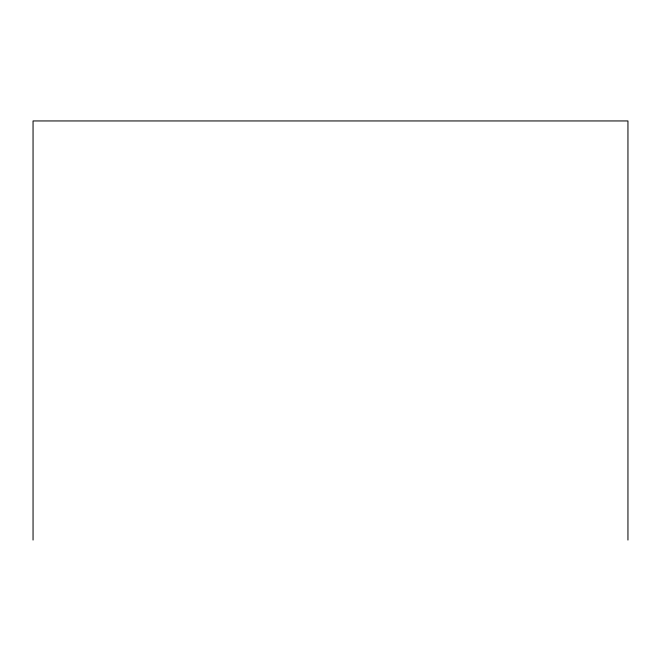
<?xml version="1.0" encoding="UTF-8"?>
<svg xmlns="http://www.w3.org/2000/svg" width="661" height="661" viewBox="0 0 661 661"><rect width="100%" height="100%" fill="white"/><g stroke="black" fill="none" stroke-linecap="round" stroke-linejoin="round"><path stroke-width="0.99" d="M627.95 540.054L627.95 120.946L33.05 120.946L33.05 540.054"/></g></svg>
